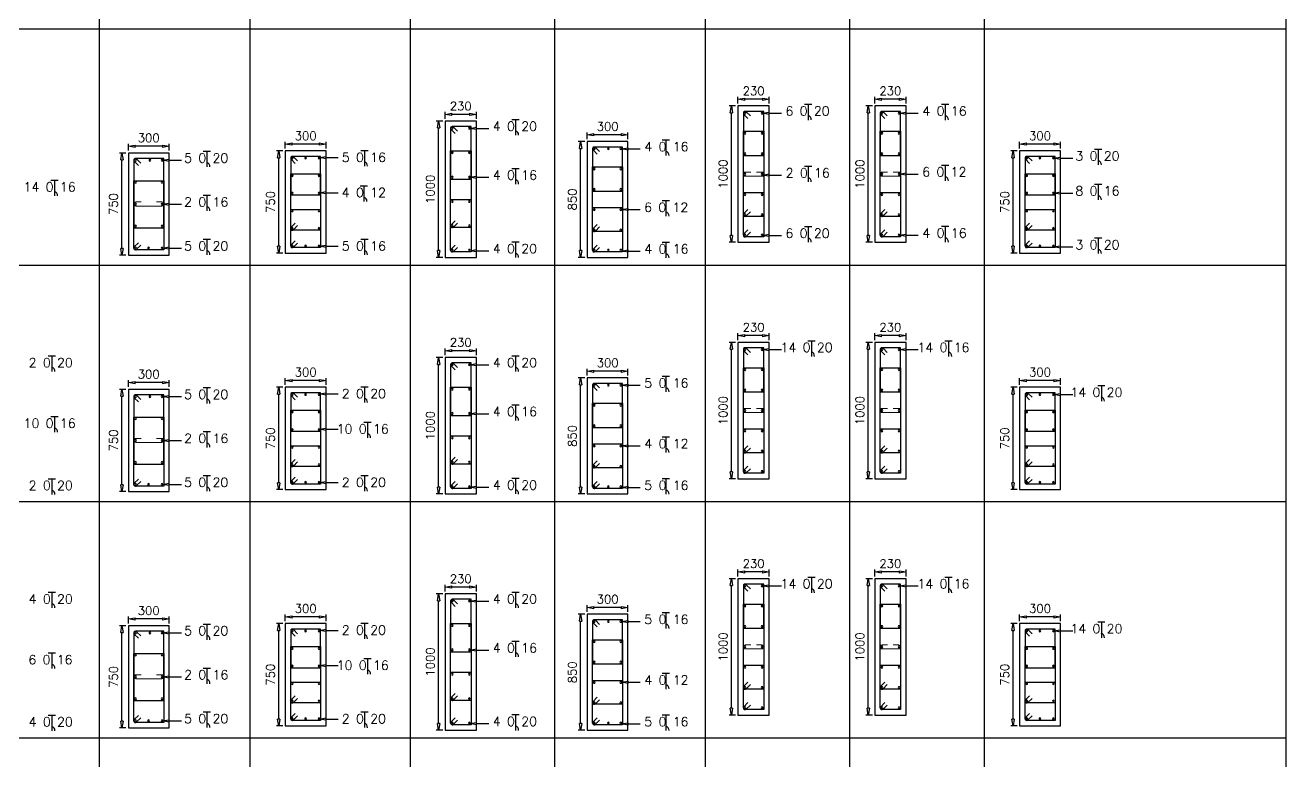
# Model space of a CAD drawing. Header units: millimetres. Extents: x 331487 to 517269, y 198509 to 399936.
# Drawn here: x 350367 to 368870, y 244630 to 255423 of the extents above; entities that cross this region are included whole.
import ezdxf

# ---------------------------------------------------------------- set-up
doc = ezdxf.new("R2010")
doc.units = ezdxf.units.MM
doc.header["$MEASUREMENT"] = 0
doc.layers.add('BEAM', color=1, linetype='Continuous', lineweight=5)
for name, color, linetype in [('COLUMN', 6, 'Continuous'), ('FOOTING', 5, 'Continuous'), ('FOOTING-SCH', 3, 'Continuous')]:
    doc.layers.add(name, color=color, linetype=linetype)
doc.styles.add('RO', font='romans.shx', dxfattribs={"height": 125})
doc.styles.add('ROMANS', font='romans.shx')

# ---------------------------------------------------------------- blocks, each defined once
blk = doc.blocks.new('_ClosedBlank')
at = {"color": 0, "linetype": 'ByBlock', "lineweight": -2}
for p, q in [((-1, 0.17), (0, 0)), ((-1, 0.17), (-1, -0.17)), ((0, 0), (-1, -0.17))]:
    blk.add_line(p, q, dxfattribs=at)

msp = doc.modelspace()

# ---------------------------------------------------------------- linework, layer by layer
at = {"color": 8, "linetype": 'Continuous'}
for p, q in [((336718, 255371), (368870, 255371)), ((336718, 251902), (368870, 251902)), ((336718, 248434), (368870, 248434)), ((336718, 244965), (368870, 244965))]:
    msp.add_line(p, q, dxfattribs=at)
at = {"color": 1, "linetype": 'Continuous'}
for p, q in [((361804, 254263), (361911, 254263)), ((361858, 254263), (361858, 254032)), ((363817, 254263), (363924, 254263)), ((363871, 254263), (363871, 254032)), ((357508, 254041), (357616, 254041)), ((357562, 254041), (357562, 253810)), ((359718, 253741), (359825, 253741)), ((359772, 253741), (359772, 253510)), ((352978, 253573), (353086, 253573)), ((353032, 253573), (353032, 253343)), ((355292, 253584), (355399, 253584)), ((355345, 253584), (355345, 253354)), ((366064, 253604), (366171, 253604)), ((366117, 253604), (366117, 253373)), ((357508, 253323), (357616, 253323)), ((357562, 253323), (357562, 253092)), ((361804, 253356), (361911, 253356)), ((361858, 253356), (361858, 253125)), ((363817, 253370), (363924, 253370)), ((363871, 253370), (363871, 253140)), ((350742, 253150), (350850, 253150)), ((350796, 253150), (350796, 252919)), ((355283, 253068), (355390, 253068)), ((355336, 253068), (355336, 252837)), ((366064, 253091), (366171, 253091)), ((366117, 253091), (366117, 252860)), ((352978, 252928), (353086, 252928)), ((353032, 252928), (353032, 252698)), ((359718, 252851), (359825, 252851)), ((359772, 252851), (359772, 252620)), ((361804, 252470), (361911, 252470)), ((361858, 252470), (361858, 252239)), ((363817, 252472), (363924, 252472)), ((363871, 252472), (363871, 252241)), ((352978, 252283), (353086, 252283)), ((353032, 252283), (353032, 252053)), ((355292, 252283), (355399, 252283)), ((355345, 252283), (355345, 252053)), ((357508, 252244), (357616, 252244)), ((357562, 252244), (357562, 252013)), ((359718, 252239), (359825, 252239)), ((359772, 252239), (359772, 252009)), ((366064, 252301), (366171, 252301)), ((366117, 252301), (366117, 252071)), ((361853, 250794), (361960, 250794)), ((361906, 250794), (361906, 250564)), ((363867, 250794), (363974, 250794)), ((363920, 250794), (363920, 250564)), ((350704, 250572), (350811, 250572)), ((350758, 250572), (350758, 250342)), ((357508, 250572), (357616, 250572)), ((357562, 250572), (357562, 250342)), ((359718, 250272), (359825, 250272)), ((359772, 250272), (359772, 250042)), ((352978, 250105), (353086, 250105)), ((353032, 250105), (353032, 249874)), ((355292, 250116), (355399, 250116)), ((355345, 250116), (355345, 249885)), ((366109, 250135), (366216, 250135)), ((366163, 250135), (366163, 249905)), ((357508, 249854), (357616, 249854)), ((357562, 249854), (357562, 249624)), ((350742, 249682), (350850, 249682)), ((350796, 249682), (350796, 249451)), ((352978, 249460), (353086, 249460)), ((353032, 249460), (353032, 249229)), ((355338, 249599), (355445, 249599)), ((355391, 249599), (355391, 249369)), ((359718, 249382), (359825, 249382)), ((359772, 249382), (359772, 249152)), ((350704, 248769), (350811, 248769)), ((350758, 248769), (350758, 248538)), ((352978, 248815), (353086, 248815)), ((353032, 248815), (353032, 248584)), ((355292, 248815), (355399, 248815)), ((355345, 248815), (355345, 248584)), ((357508, 248775), (357616, 248775)), ((357562, 248775), (357562, 248545)), ((359718, 248771), (359825, 248771)), ((359772, 248771), (359772, 248540)), ((361853, 247326), (361960, 247326)), ((361906, 247326), (361906, 247095)), ((363867, 247326), (363974, 247326)), ((363920, 247326), (363920, 247095)), ((350704, 247104), (350811, 247104)), ((350758, 247104), (350758, 246873)), ((357508, 247104), (357616, 247104)), ((357562, 247104), (357562, 246873)), ((355292, 246647), (355399, 246647)), ((355345, 246647), (355345, 246417)), ((359718, 246804), (359825, 246804)), ((359772, 246804), (359772, 246573)), ((366109, 246667), (366216, 246667)), ((366163, 246667), (366163, 246436)), ((352978, 246636), (353086, 246636)), ((353032, 246636), (353032, 246406)), ((357508, 246386), (357616, 246386)), ((357562, 246386), (357562, 246155)), ((350704, 246213), (350811, 246213)), ((350758, 246213), (350758, 245983)), ((355338, 246131), (355445, 246131)), ((355391, 246131), (355391, 245900)), ((352978, 245991), (353086, 245991)), ((353032, 245991), (353032, 245761)), ((359718, 245914), (359825, 245914)), ((359772, 245914), (359772, 245683)), ((352978, 245346), (353086, 245346)), ((353032, 245346), (353032, 245116)), ((355292, 245346), (355399, 245346)), ((355345, 245346), (355345, 245116)), ((350704, 245301), (350811, 245301)), ((350758, 245301), (350758, 245070)), ((357508, 245307), (357616, 245307)), ((357562, 245307), (357562, 245076)), ((359718, 245303), (359825, 245303)), ((359772, 245303), (359772, 245072))]:
    msp.add_line(p, q, dxfattribs=at)
for centre in [(361843, 254037), (363856, 254037), (357547, 253815), (359756, 253515), (353017, 253348), (355330, 253358), (366102, 253378), (357547, 253097), (361843, 253130), (363856, 253144), (350781, 252924), (353017, 252703), (355321, 252842), (366102, 252865), (359756, 252625), (361843, 252244), (363856, 252246), (353017, 252058), (355330, 252057), (357547, 252018), (359756, 252014), (366102, 252076), (361891, 250568), (363905, 250568), (350743, 250346), (357547, 250346), (359756, 250046), (353017, 249879), (355330, 249890), (366147, 249909), (357547, 249628), (350781, 249456), (355376, 249373), (353017, 249234), (359756, 249156), (350743, 248543), (353017, 248589), (355330, 248589), (357547, 248549), (359756, 248545), (361891, 247100), (363905, 247100), (350743, 246878), (357547, 246878), (353017, 246411), (355330, 246422), (359756, 246578), (366147, 246441), (357547, 246160), (350743, 245987), (355376, 245905), (353017, 245766), (359756, 245688), (353017, 245121), (355330, 245120), (350743, 245075), (357547, 245081), (359756, 245077)]:
    msp.add_arc(centre, 61.2, 355.5803, 75.6804, dxfattribs=at)
at = {"layer": 'BEAM', "ltscale": 0.05}
for p, q in [((360936, 253268), (361016, 253268)), ((360936, 253208), (361181, 253208)), ((361181, 253268), (361101, 253268)), ((362945, 253268), (363025, 253268)), ((362945, 253208), (363189, 253208)), ((363189, 253268), (363109, 253268)), ((351991, 252830), (352071, 252830)), ((351991, 252770), (352374, 252770)), ((352374, 252830), (352294, 252830)), ((360936, 249800), (361016, 249800)), ((361181, 249800), (361101, 249800)), ((362945, 249800), (363025, 249800)), ((363189, 249800), (363109, 249800)), ((360936, 249740), (361181, 249740)), ((362945, 249740), (363189, 249740)), ((351991, 249361), (352071, 249361)), ((351991, 249301), (352374, 249301)), ((352374, 249361), (352294, 249361)), ((360936, 246331), (361016, 246331)), ((360936, 246271), (361181, 246271)), ((361181, 246331), (361101, 246331)), ((362945, 246331), (363025, 246331)), ((362945, 246271), (363189, 246271)), ((363189, 246331), (363109, 246331)), ((351991, 245893), (352071, 245893)), ((351991, 245833), (352374, 245833)), ((352374, 245893), (352294, 245893))]:
    msp.add_line(p, q, dxfattribs=at)
for centre, start, end in [((360936, 253238), 90, 270), ((361181, 253238), 270, 90), ((362945, 253238), 90, 270), ((363189, 253238), 270, 90), ((351991, 252800), 90, 270), ((352374, 252800), 270, 90), ((360936, 249770), 90, 270), ((361181, 249770), 270, 90), ((362945, 249770), 90, 270), ((363189, 249770), 270, 90), ((351991, 249331), 90, 270), ((352374, 249331), 270, 90), ((360936, 246301), 90, 270), ((361181, 246301), 270, 90), ((362945, 246301), 90, 270), ((363189, 246301), 270, 90), ((351991, 245863), 90, 270), ((352374, 245863), 270, 90)]:
    msp.add_arc(centre, 30, start, end, dxfattribs=at)
at = {"layer": 'COLUMN'}
for p, q in [((361288, 254238), (360828, 254238)), ((360828, 254238), (360828, 252238)), ((361288, 252238), (361288, 254238)), ((363297, 254238), (362837, 254238)), ((362837, 254238), (362837, 252238)), ((363297, 252238), (363297, 254238)), ((356991, 254016), (356531, 254016)), ((356531, 254016), (356531, 252016)), ((356991, 252016), (356991, 254016)), ((359215, 253716), (358615, 253716)), ((358615, 253716), (358615, 252016)), ((359215, 252016), (359215, 253716)), ((352481, 253548), (351881, 253548)), ((351881, 253548), (351881, 252048)), ((352481, 252048), (352481, 253548)), ((354784, 253579), (354184, 253579)), ((354184, 253579), (354184, 252079)), ((354784, 252079), (354784, 253579)), ((365563, 253579), (364963, 253579)), ((364963, 253579), (364963, 252079)), ((365563, 252079), (365563, 253579)), ((360828, 252238), (361288, 252238)), ((362837, 252238), (363297, 252238)), ((351881, 252048), (352481, 252048)), ((354184, 252079), (354784, 252079)), ((356531, 252016), (356991, 252016)), ((358615, 252016), (359215, 252016)), ((364963, 252079), (365563, 252079)), ((361288, 250769), (360828, 250769)), ((360828, 250769), (360828, 248769)), ((361288, 248769), (361288, 250769)), ((363297, 250769), (362837, 250769)), ((362837, 250769), (362837, 248769)), ((363297, 248769), (363297, 250769)), ((356991, 250547), (356531, 250547)), ((356531, 250547), (356531, 248547)), ((356991, 248547), (356991, 250547)), ((359215, 250247), (358615, 250247)), ((358615, 250247), (358615, 248547)), ((359215, 248547), (359215, 250247)), ((352481, 250080), (351881, 250080)), ((351881, 250080), (351881, 248580)), ((352481, 248580), (352481, 250080)), ((354784, 250110), (354184, 250110)), ((354184, 250110), (354184, 248610)), ((354784, 248610), (354784, 250110)), ((365563, 250110), (364963, 250110)), ((364963, 250110), (364963, 248610)), ((365563, 248610), (365563, 250110)), ((360828, 248769), (361288, 248769)), ((362837, 248769), (363297, 248769)), ((351881, 248580), (352481, 248580)), ((354184, 248610), (354784, 248610)), ((356531, 248547), (356991, 248547)), ((358615, 248547), (359215, 248547)), ((364963, 248610), (365563, 248610)), ((361288, 247301), (360828, 247301)), ((360828, 247301), (360828, 245301)), ((361288, 245301), (361288, 247301)), ((363297, 247301), (362837, 247301)), ((362837, 247301), (362837, 245301)), ((363297, 245301), (363297, 247301)), ((356991, 247079), (356531, 247079)), ((356531, 247079), (356531, 245079)), ((356991, 245079), (356991, 247079)), ((354784, 246642), (354184, 246642)), ((354184, 246642), (354184, 245142)), ((354784, 245142), (354784, 246642)), ((359215, 246779), (358615, 246779)), ((358615, 246779), (358615, 245079)), ((359215, 245079), (359215, 246779)), ((365563, 246642), (364963, 246642)), ((364963, 246642), (364963, 245142)), ((365563, 245142), (365563, 246642)), ((352481, 246611), (351881, 246611)), ((351881, 246611), (351881, 245111)), ((352481, 245111), (352481, 246611)), ((360828, 245301), (361288, 245301)), ((362837, 245301), (363297, 245301)), ((351881, 245111), (352481, 245111)), ((354184, 245142), (354784, 245142)), ((356531, 245079), (356991, 245079)), ((358615, 245079), (359215, 245079)), ((364963, 245142), (365563, 245142))]:
    msp.add_line(p, q, dxfattribs=at)
at = {"layer": 'COLUMN', "color": 3}
for p, q in [((360908, 254133), (360908, 253511)), ((360916, 254115), (360976, 254055)), ((361208, 254158), (360933, 254158)), ((361011, 254091), (360951, 254150)), ((361208, 253511), (361208, 254158)), ((362917, 254133), (362917, 253511)), ((362924, 254115), (362984, 254055)), ((363217, 254158), (362942, 254158)), ((363019, 254091), (362959, 254150)), ((363217, 253511), (363217, 254158)), ((356611, 253911), (356611, 253165)), ((356618, 253893), (356678, 253833)), ((356911, 253936), (356636, 253936)), ((356713, 253869), (356653, 253928)), ((356911, 253165), (356911, 253936)), ((360908, 252643), (360908, 253866)), ((360908, 253866), (361208, 253866)), ((361208, 253866), (361208, 252618)), ((362917, 252643), (362917, 253866)), ((362917, 253866), (363217, 253866)), ((363217, 253866), (363217, 252618)), ((354704, 253499), (354289, 253499)), ((354366, 253432), (354307, 253491)), ((354704, 252932), (354704, 253499)), ((356611, 252478), (356611, 253579)), ((356611, 253579), (356911, 253579)), ((356911, 253579), (356911, 252453)), ((358695, 253611), (358695, 252989)), ((358702, 253593), (358762, 253533)), ((359135, 253636), (358720, 253636)), ((358797, 253569), (358738, 253628)), ((359135, 252989), (359135, 253636)), ((360908, 253511), (361208, 253511)), ((362917, 253511), (363217, 253511)), ((365483, 253499), (365068, 253499)), ((365145, 253432), (365085, 253491)), ((365483, 252932), (365483, 253499)), ((351961, 253443), (351961, 252450)), ((351968, 253426), (352028, 253366)), ((352401, 253468), (351986, 253468)), ((352063, 253401), (352003, 253461)), ((352401, 252450), (352401, 253468)), ((354264, 253474), (354264, 252932)), ((354271, 253456), (354331, 253396)), ((358695, 252421), (358695, 253343)), ((358695, 253343), (359135, 253343)), ((359135, 253343), (359135, 252396)), ((365043, 253474), (365043, 252932)), ((365050, 253456), (365110, 253396)), ((351961, 252153), (351961, 253142)), ((351961, 253142), (352401, 253142)), ((352401, 253142), (352401, 252128)), ((354264, 252441), (354264, 253242)), ((354264, 253242), (354704, 253242)), ((354704, 253242), (354704, 252416)), ((356611, 253165), (356911, 253165)), ((365043, 252441), (365043, 253242)), ((365043, 253242), (365483, 253242)), ((365483, 253242), (365483, 252416)), ((354264, 252932), (354704, 252932)), ((358695, 252989), (359135, 252989)), ((360908, 252343), (360908, 252969)), ((360908, 252969), (361208, 252969)), ((361208, 252969), (361208, 252318)), ((362917, 252343), (362917, 252969)), ((362917, 252969), (363217, 252969)), ((363217, 252969), (363217, 252318)), ((365043, 252932), (365483, 252932)), ((356611, 252121), (356611, 252866)), ((356611, 252866), (356911, 252866)), ((356911, 252866), (356911, 252096)), ((358695, 252121), (358695, 252747)), ((358695, 252747), (359135, 252747)), ((359135, 252747), (359135, 252096)), ((354264, 252184), (354264, 252721)), ((354264, 252721), (354704, 252721)), ((354704, 252721), (354704, 252159)), ((360916, 252660), (360976, 252720)), ((361208, 252618), (360933, 252618)), ((361011, 252685), (360951, 252625)), ((362924, 252660), (362984, 252720)), ((363217, 252618), (362942, 252618)), ((363019, 252685), (362959, 252625)), ((365043, 252184), (365043, 252721)), ((365043, 252721), (365483, 252721)), ((365483, 252721), (365483, 252159)), ((351961, 252450), (352401, 252450)), ((354271, 252459), (354331, 252519)), ((354704, 252416), (354289, 252416)), ((354366, 252483), (354307, 252423)), ((356618, 252495), (356678, 252555)), ((356911, 252453), (356636, 252453)), ((356713, 252520), (356653, 252460)), ((358702, 252438), (358762, 252498)), ((359135, 252396), (358720, 252396)), ((358797, 252463), (358738, 252403)), ((360916, 252360), (360976, 252420)), ((361011, 252385), (360951, 252325)), ((362924, 252360), (362984, 252420)), ((363019, 252385), (362959, 252325)), ((365050, 252459), (365110, 252519)), ((365483, 252416), (365068, 252416)), ((365145, 252483), (365085, 252423)), ((351968, 252171), (352028, 252231)), ((352063, 252195), (352003, 252136)), ((354271, 252201), (354331, 252261)), ((354366, 252226), (354307, 252166)), ((356618, 252138), (356678, 252198)), ((358702, 252138), (358762, 252198)), ((361208, 252318), (360933, 252318)), ((363217, 252318), (362942, 252318)), ((365050, 252201), (365110, 252261)), ((365145, 252226), (365085, 252166)), ((352401, 252128), (351986, 252128)), ((354704, 252159), (354289, 252159)), ((356911, 252096), (356636, 252096)), ((356713, 252163), (356653, 252103)), ((359135, 252096), (358720, 252096)), ((358797, 252163), (358738, 252103)), ((365483, 252159), (365068, 252159)), ((360908, 250664), (360908, 250042)), ((360916, 250647), (360976, 250587)), ((361208, 250689), (360933, 250689)), ((361011, 250622), (360951, 250682)), ((361208, 250042), (361208, 250689)), ((362917, 250664), (362917, 250042)), ((362924, 250647), (362984, 250587)), ((363217, 250689), (362942, 250689)), ((363019, 250622), (362959, 250682)), ((363217, 250042), (363217, 250689)), ((356611, 250442), (356611, 249697)), ((356618, 250424), (356678, 250364)), ((356911, 250467), (356636, 250467)), ((356713, 250400), (356653, 250460)), ((356911, 249697), (356911, 250467)), ((360908, 249174), (360908, 250397)), ((360908, 250397), (361208, 250397)), ((361208, 250397), (361208, 249149)), ((362917, 249174), (362917, 250397)), ((362917, 250397), (363217, 250397)), ((363217, 250397), (363217, 249149)), ((359135, 250167), (358720, 250167)), ((358797, 250100), (358738, 250160)), ((359135, 249520), (359135, 250167)), ((351961, 249975), (351961, 248982)), ((352401, 250000), (351986, 250000)), ((352063, 249933), (352003, 249993)), ((352401, 248982), (352401, 250000)), ((354264, 250005), (354264, 249464)), ((354271, 249988), (354331, 249928)), ((354704, 250030), (354289, 250030)), ((354366, 249963), (354307, 250023)), ((354704, 249464), (354704, 250030)), ((356611, 249009), (356611, 250111)), ((356611, 250111), (356911, 250111)), ((356911, 250111), (356911, 248984)), ((358695, 250142), (358695, 249520)), ((358702, 250124), (358762, 250064)), ((360908, 250042), (361208, 250042)), ((362917, 250042), (363217, 250042)), ((365043, 250005), (365043, 249464)), ((365050, 249988), (365110, 249928)), ((365483, 250030), (365068, 250030)), ((365145, 249963), (365085, 250023)), ((365483, 249464), (365483, 250030)), ((351968, 249957), (352028, 249897)), ((358695, 248952), (358695, 249875)), ((358695, 249875), (359135, 249875)), ((359135, 249875), (359135, 248927)), ((351961, 248685), (351961, 249674)), ((351961, 249674), (352401, 249674)), ((352401, 249674), (352401, 248660)), ((354264, 248973), (354264, 249773)), ((354264, 249773), (354704, 249773)), ((354704, 249773), (354704, 248948)), ((356611, 249697), (356911, 249697)), ((365043, 248973), (365043, 249773)), ((365043, 249773), (365483, 249773)), ((365483, 249773), (365483, 248948)), ((354264, 249464), (354704, 249464)), ((358695, 249520), (359135, 249520)), ((360908, 248874), (360908, 249501)), ((360908, 249501), (361208, 249501)), ((361208, 249501), (361208, 248849)), ((362917, 248874), (362917, 249501)), ((362917, 249501), (363217, 249501)), ((363217, 249501), (363217, 248849)), ((365043, 249464), (365483, 249464)), ((354264, 248715), (354264, 249253)), ((354264, 249253), (354704, 249253)), ((354704, 249253), (354704, 248690)), ((356611, 248652), (356611, 249398)), ((356611, 249398), (356911, 249398)), ((356911, 249398), (356911, 248627)), ((358695, 248652), (358695, 249279)), ((358695, 249279), (359135, 249279)), ((359135, 249279), (359135, 248627)), ((360916, 249192), (360976, 249252)), ((362924, 249192), (362984, 249252)), ((365043, 248715), (365043, 249253)), ((365043, 249253), (365483, 249253)), ((365483, 249253), (365483, 248690)), ((354271, 248990), (354331, 249050)), ((356618, 249027), (356678, 249087)), ((356713, 249051), (356653, 248992)), ((361208, 249149), (360933, 249149)), ((361011, 249216), (360951, 249157)), ((363217, 249149), (362942, 249149)), ((363019, 249216), (362959, 249157)), ((365050, 248990), (365110, 249050)), ((351961, 248982), (352401, 248982)), ((354704, 248948), (354289, 248948)), ((354366, 249015), (354307, 248955)), ((356911, 248984), (356636, 248984)), ((358702, 248970), (358762, 249030)), ((359135, 248927), (358720, 248927)), ((358797, 248994), (358738, 248934)), ((360916, 248892), (360976, 248952)), ((361011, 248916), (360951, 248857)), ((362924, 248892), (362984, 248952)), ((363019, 248916), (362959, 248857)), ((365483, 248948), (365068, 248948)), ((365145, 249015), (365085, 248955)), ((351968, 248703), (352028, 248763)), ((352063, 248727), (352003, 248667)), ((354271, 248733), (354331, 248793)), ((354704, 248690), (354289, 248690)), ((354366, 248757), (354307, 248698)), ((356618, 248670), (356678, 248730)), ((356713, 248694), (356653, 248634)), ((358702, 248670), (358762, 248730)), ((358797, 248694), (358738, 248634)), ((361208, 248849), (360933, 248849)), ((363217, 248849), (362942, 248849)), ((365050, 248733), (365110, 248793)), ((365483, 248690), (365068, 248690)), ((365145, 248757), (365085, 248698)), ((352401, 248660), (351986, 248660)), ((356911, 248627), (356636, 248627)), ((359135, 248627), (358720, 248627)), ((360908, 247196), (360908, 246574)), ((361208, 247221), (360933, 247221)), ((361011, 247154), (360951, 247213)), ((361208, 246574), (361208, 247221)), ((362917, 247196), (362917, 246574)), ((363217, 247221), (362942, 247221)), ((363019, 247154), (362959, 247213)), ((363217, 246574), (363217, 247221)), ((360916, 247178), (360976, 247118)), ((362924, 247178), (362984, 247118)), ((356611, 246974), (356611, 246228)), ((356618, 246956), (356678, 246896)), ((356911, 246999), (356636, 246999)), ((356713, 246932), (356653, 246991)), ((356911, 246228), (356911, 246999)), ((360908, 245706), (360908, 246929)), ((360908, 246929), (361208, 246929)), ((361208, 246929), (361208, 245681)), ((362917, 245706), (362917, 246929)), ((362917, 246929), (363217, 246929)), ((363217, 246929), (363217, 245681)), ((356611, 245541), (356611, 246643)), ((356611, 246643), (356911, 246643)), ((356911, 246643), (356911, 245516)), ((358695, 246674), (358695, 246052)), ((358702, 246656), (358762, 246596)), ((359135, 246699), (358720, 246699)), ((358797, 246632), (358738, 246691)), ((359135, 246052), (359135, 246699)), ((351961, 246506), (351961, 245513)), ((351968, 246489), (352028, 246429)), ((352401, 246531), (351986, 246531)), ((352063, 246465), (352003, 246524)), ((352401, 245513), (352401, 246531)), ((354264, 246537), (354264, 245995)), ((354271, 246519), (354331, 246459)), ((354704, 246562), (354289, 246562)), ((354366, 246495), (354307, 246554)), ((354704, 245995), (354704, 246562)), ((360908, 246574), (361208, 246574)), ((362917, 246574), (363217, 246574)), ((365043, 246537), (365043, 245995)), ((365050, 246519), (365110, 246459)), ((365483, 246562), (365068, 246562)), ((365145, 246495), (365085, 246554)), ((365483, 245995), (365483, 246562)), ((354264, 245504), (354264, 246305)), ((354264, 246305), (354704, 246305)), ((354704, 246305), (354704, 245479)), ((358695, 245484), (358695, 246407)), ((358695, 246407), (359135, 246407)), ((359135, 246407), (359135, 245459)), ((365043, 245504), (365043, 246305)), ((365043, 246305), (365483, 246305)), ((365483, 246305), (365483, 245479)), ((351961, 245216), (351961, 246206)), ((351961, 246206), (352401, 246206)), ((352401, 246206), (352401, 245191)), ((356611, 246228), (356911, 246228)), ((354264, 245995), (354704, 245995)), ((356611, 245184), (356611, 245929)), ((356611, 245929), (356911, 245929)), ((356911, 245929), (356911, 245159)), ((358695, 246052), (359135, 246052)), ((360908, 245406), (360908, 246032)), ((360908, 246032), (361208, 246032)), ((361208, 246032), (361208, 245381)), ((362917, 245406), (362917, 246032)), ((362917, 246032), (363217, 246032)), ((363217, 246032), (363217, 245381)), ((365043, 245995), (365483, 245995)), ((354264, 245247), (354264, 245784)), ((354264, 245784), (354704, 245784)), ((354704, 245784), (354704, 245222)), ((358695, 245184), (358695, 245810)), ((358695, 245810), (359135, 245810)), ((359135, 245810), (359135, 245159)), ((360916, 245723), (360976, 245783)), ((361011, 245748), (360951, 245688)), ((362924, 245723), (362984, 245783)), ((363019, 245748), (362959, 245688)), ((365043, 245247), (365043, 245784)), ((365043, 245784), (365483, 245784)), ((365483, 245784), (365483, 245222)), ((354271, 245522), (354331, 245582)), ((354366, 245546), (354307, 245486)), ((356618, 245558), (356678, 245618)), ((356713, 245583), (356653, 245523)), ((358702, 245501), (358762, 245561)), ((361208, 245681), (360933, 245681)), ((363217, 245681), (362942, 245681)), ((365050, 245522), (365110, 245582)), ((365145, 245546), (365085, 245486)), ((351961, 245513), (352401, 245513)), ((354704, 245479), (354289, 245479)), ((356911, 245516), (356636, 245516)), ((359135, 245459), (358720, 245459)), ((358797, 245526), (358738, 245466)), ((360916, 245423), (360976, 245483)), ((361208, 245381), (360933, 245381)), ((361011, 245448), (360951, 245388)), ((362924, 245423), (362984, 245483)), ((363217, 245381), (362942, 245381)), ((363019, 245448), (362959, 245388)), ((365483, 245479), (365068, 245479)), ((351968, 245234), (352028, 245294)), ((352401, 245191), (351986, 245191)), ((352063, 245258), (352003, 245199)), ((354271, 245264), (354331, 245324)), ((354704, 245222), (354289, 245222)), ((354366, 245289), (354307, 245229)), ((356618, 245201), (356678, 245261)), ((356713, 245226), (356653, 245166)), ((358702, 245201), (358762, 245261)), ((358797, 245226), (358738, 245166)), ((365050, 245264), (365110, 245324)), ((365483, 245222), (365068, 245222)), ((365145, 245289), (365085, 245229)), ((356911, 245159), (356636, 245159)), ((359135, 245159), (358720, 245159))]:
    msp.add_line(p, q, dxfattribs=at)
at = {"layer": 'COLUMN', "color": 4}
for points in [[(361289, 254131), (361468, 254131)], [(363298, 254131), (363476, 254131)], [(356991, 253909), (357170, 253909)], [(359216, 253609), (359394, 253609)], [(352481, 253442), (352660, 253442)], [(354785, 253480), (354963, 253480)], [(365564, 253472), (365742, 253472)], [(356991, 253191), (357170, 253191)], [(361289, 253225), (361468, 253225)], [(363298, 253239), (363476, 253239)], [(354785, 252964), (354963, 252964)], [(365564, 252960), (365742, 252960)], [(352481, 252797), (352660, 252797)], [(359216, 252719), (359394, 252719)], [(361289, 252339), (361468, 252339)], [(363298, 252341), (363476, 252341)], [(352481, 252152), (352660, 252152)], [(354785, 252179), (354963, 252179)], [(356991, 252113), (357170, 252113)], [(359216, 252108), (359394, 252108)], [(365564, 252170), (365742, 252170)], [(361289, 250663), (361468, 250663)], [(363298, 250663), (363476, 250663)], [(356991, 250441), (357170, 250441)], [(352481, 249974), (352660, 249974)], [(354785, 250012), (354963, 250012)], [(359216, 250141), (359394, 250141)], [(365564, 250004), (365742, 250004)], [(356991, 249723), (357170, 249723)], [(354785, 249495), (354963, 249495)], [(352481, 249329), (352660, 249329)], [(359216, 249251), (359394, 249251)], [(352481, 248684), (352660, 248684)], [(354785, 248711), (354963, 248711)], [(356991, 248644), (357170, 248644)], [(359216, 248640), (359394, 248640)], [(361289, 247195), (361468, 247195)], [(363298, 247195), (363476, 247195)], [(356991, 246972), (357170, 246972)], [(359216, 246672), (359394, 246672)], [(352481, 246505), (352660, 246505)], [(354785, 246543), (354963, 246543)], [(365564, 246535), (365742, 246535)], [(356991, 246255), (357170, 246255)], [(354785, 246027), (354963, 246027)], [(352481, 245860), (352660, 245860)], [(359216, 245782), (359394, 245782)], [(352481, 245215), (352660, 245215)], [(354785, 245242), (354963, 245242)], [(356991, 245176), (357170, 245176)], [(359216, 245171), (359394, 245171)]]:
    msp.add_lwpolyline(points, dxfattribs=at)
at = {"layer": 'COLUMN', "color": 3}
for centre, start, end in [((360933, 254133), 45, 180), ((360933, 254133), 90, 225), ((362942, 254133), 45, 180), ((362942, 254133), 90, 225), ((356636, 253911), 45, 180), ((356636, 253911), 90, 225), ((354289, 253474), 45, 180), ((354289, 253474), 90, 225), ((358720, 253611), 45, 180), ((358720, 253611), 90, 225), ((365068, 253474), 45, 180), ((365068, 253474), 90, 225), ((351986, 253443), 45, 180), ((351986, 253443), 90, 225), ((360933, 252643), 135, 270), ((360933, 252643), 180, 315), ((362942, 252643), 135, 270), ((362942, 252643), 180, 315), ((354289, 252441), 135, 270), ((354289, 252441), 180, 315), ((356636, 252478), 135, 270), ((356636, 252478), 180, 315), ((358720, 252421), 135, 270), ((358720, 252421), 180, 315), ((365068, 252441), 135, 270), ((365068, 252441), 180, 315), ((354289, 252184), 135, 270), ((360933, 252343), 135, 270), ((360933, 252343), 180, 315), ((362942, 252343), 135, 270), ((362942, 252343), 180, 315), ((365068, 252184), 135, 270), ((351986, 252153), 135, 270), ((351986, 252153), 180, 315), ((354289, 252184), 180, 315), ((356636, 252121), 135, 270), ((356636, 252121), 180, 315), ((358720, 252121), 135, 270), ((358720, 252121), 180, 315), ((365068, 252184), 180, 315), ((360933, 250664), 45, 180), ((360933, 250664), 90, 225), ((362942, 250664), 45, 180), ((362942, 250664), 90, 225), ((356636, 250442), 45, 180), ((356636, 250442), 90, 225), ((358720, 250142), 45, 180), ((358720, 250142), 90, 225), ((351986, 249975), 45, 180), ((351986, 249975), 90, 225), ((354289, 250005), 45, 180), ((354289, 250005), 90, 225), ((365068, 250005), 45, 180), ((365068, 250005), 90, 225), ((360933, 249174), 135, 270), ((360933, 249174), 180, 315), ((362942, 249174), 135, 270), ((362942, 249174), 180, 315), ((354289, 248973), 135, 270), ((354289, 248973), 180, 315), ((356636, 249009), 135, 270), ((356636, 249009), 180, 315), ((358720, 248952), 135, 270), ((358720, 248952), 180, 315), ((360933, 248874), 135, 270), ((360933, 248874), 180, 315), ((362942, 248874), 135, 270), ((362942, 248874), 180, 315), ((365068, 248973), 135, 270), ((365068, 248973), 180, 315), ((351986, 248685), 135, 270), ((351986, 248685), 180, 315), ((354289, 248715), 135, 270), ((354289, 248715), 180, 315), ((365068, 248715), 135, 270), ((365068, 248715), 180, 315), ((356636, 248652), 135, 270), ((356636, 248652), 180, 315), ((358720, 248652), 135, 270), ((358720, 248652), 180, 315), ((360933, 247196), 45, 180), ((360933, 247196), 90, 225), ((362942, 247196), 45, 180), ((362942, 247196), 90, 225), ((356636, 246974), 45, 180), ((356636, 246974), 90, 225), ((358720, 246674), 45, 180), ((358720, 246674), 90, 225), ((351986, 246506), 45, 180), ((351986, 246506), 90, 225), ((354289, 246537), 45, 180), ((354289, 246537), 90, 225), ((365068, 246537), 45, 180), ((365068, 246537), 90, 225), ((360933, 245706), 135, 270), ((362942, 245706), 135, 270), ((356636, 245541), 135, 270), ((356636, 245541), 180, 315), ((360933, 245706), 180, 315), ((362942, 245706), 180, 315), ((354289, 245504), 135, 270), ((354289, 245504), 180, 315), ((358720, 245484), 135, 270), ((358720, 245484), 180, 315), ((360933, 245406), 135, 270), ((360933, 245406), 180, 315), ((362942, 245406), 135, 270), ((362942, 245406), 180, 315), ((365068, 245504), 135, 270), ((365068, 245504), 180, 315), ((351986, 245216), 135, 270), ((351986, 245216), 180, 315), ((354289, 245247), 135, 270), ((354289, 245247), 180, 315), ((356636, 245184), 135, 270), ((356636, 245184), 180, 315), ((358720, 245184), 135, 270), ((358720, 245184), 180, 315), ((365068, 245247), 135, 270), ((365068, 245247), 180, 315)]:
    msp.add_arc(centre, 25, start, end, dxfattribs=at)
at = {"layer": 'COLUMN', "color": 7}
for centre, start, end in [((360933, 254133), 0, 180), ((360933, 254133), 180, 0), ((361183, 254133), 0, 180), ((361183, 254133), 180, 0), ((362942, 254133), 0, 180), ((362942, 254133), 180, 0), ((363192, 254133), 0, 180), ((363192, 254133), 180, 0), ((356636, 253911), 0, 180), ((356636, 253911), 180, 0), ((356886, 253911), 0, 180), ((356886, 253911), 180, 0), ((360933, 253838), 0, 180), ((360933, 253838), 180, 0), ((361183, 253838), 0, 180), ((361183, 253838), 180, 0), ((362942, 253838), 0, 180), ((362942, 253838), 180, 0), ((363192, 253838), 0, 180), ((363192, 253838), 180, 0), ((354289, 253474), 0, 180), ((354482, 253474), 0, 180), ((354679, 253474), 0, 180), ((356636, 253553), 0, 180), ((356636, 253553), 180, 0), ((356886, 253553), 0, 180), ((356886, 253553), 180, 0), ((358720, 253611), 0, 180), ((358720, 253611), 180, 0), ((358926, 253611), 0, 180), ((358926, 253611), 180, 0), ((359110, 253611), 0, 180), ((359110, 253611), 180, 0), ((360933, 253536), 0, 180), ((360933, 253536), 180, 0), ((361183, 253536), 0, 180), ((361183, 253536), 180, 0), ((362942, 253536), 0, 180), ((362942, 253536), 180, 0), ((363192, 253536), 0, 180), ((363192, 253536), 180, 0), ((365068, 253474), 0, 180), ((365261, 253474), 0, 180), ((365458, 253474), 0, 180), ((351986, 253443), 0, 180), ((351986, 253443), 180, 0), ((352198, 253443), 0, 180), ((352198, 253443), 180, 0), ((352376, 253443), 0, 180), ((352376, 253443), 180, 0), ((354289, 253474), 180, 0), ((354482, 253474), 180, 0), ((354679, 253474), 180, 0), ((358720, 253316), 0, 180), ((358720, 253316), 180, 0), ((359110, 253316), 0, 180), ((359110, 253316), 180, 0), ((365068, 253474), 180, 0), ((365261, 253474), 180, 0), ((365458, 253474), 180, 0), ((351986, 253121), 0, 180), ((351986, 253121), 180, 0), ((352376, 253121), 0, 180), ((352376, 253121), 180, 0), ((354289, 253216), 0, 180), ((354289, 253216), 180, 0), ((354679, 253216), 0, 180), ((354679, 253216), 180, 0), ((356636, 253195), 0, 180), ((356636, 253195), 180, 0), ((356886, 253195), 0, 180), ((356886, 253195), 180, 0), ((360933, 253238), 0, 180), ((360933, 253238), 180, 0), ((361183, 253238), 0, 180), ((361183, 253238), 180, 0), ((362942, 253238), 0, 180), ((362942, 253238), 180, 0), ((363192, 253238), 0, 180), ((363192, 253238), 180, 0), ((365068, 253216), 0, 180), ((365068, 253216), 180, 0), ((365458, 253216), 0, 180), ((365458, 253216), 180, 0), ((354289, 252958), 0, 180), ((354289, 252958), 180, 0), ((354679, 252958), 0, 180), ((354679, 252958), 180, 0), ((358720, 253014), 0, 180), ((358720, 253014), 180, 0), ((359110, 253014), 0, 180), ((359110, 253014), 180, 0), ((360933, 252939), 0, 180), ((360933, 252939), 180, 0), ((361183, 252939), 0, 180), ((361183, 252939), 180, 0), ((362942, 252939), 0, 180), ((362942, 252939), 180, 0), ((363192, 252939), 0, 180), ((363192, 252939), 180, 0), ((365068, 252958), 0, 180), ((365068, 252958), 180, 0), ((365458, 252958), 0, 180), ((365458, 252958), 180, 0), ((351986, 252798), 0, 180), ((351986, 252798), 180, 0), ((352376, 252798), 0, 180), ((352376, 252798), 180, 0), ((356636, 252837), 0, 180), ((356636, 252837), 180, 0), ((356886, 252837), 0, 180), ((356886, 252837), 180, 0), ((354289, 252700), 0, 180), ((354289, 252700), 180, 0), ((354679, 252700), 0, 180), ((354679, 252700), 180, 0), ((358720, 252717), 0, 180), ((358720, 252717), 180, 0), ((359110, 252717), 0, 180), ((359110, 252717), 180, 0), ((360933, 252641), 0, 180), ((360933, 252641), 180, 0), ((361183, 252641), 0, 180), ((361183, 252641), 180, 0), ((362942, 252641), 0, 180), ((362942, 252641), 180, 0), ((363192, 252641), 0, 180), ((363192, 252641), 180, 0), ((365068, 252700), 0, 180), ((365068, 252700), 180, 0), ((365458, 252700), 0, 180), ((365458, 252700), 180, 0), ((351986, 252476), 0, 180), ((351986, 252476), 180, 0), ((352376, 252476), 0, 180), ((352376, 252476), 180, 0), ((354289, 252442), 0, 180), ((354289, 252442), 180, 0), ((354679, 252442), 0, 180), ((354679, 252442), 180, 0), ((356636, 252479), 0, 180), ((356636, 252479), 180, 0), ((356886, 252479), 0, 180), ((356886, 252479), 180, 0), ((358720, 252419), 0, 180), ((358720, 252419), 180, 0), ((359110, 252419), 0, 180), ((359110, 252419), 180, 0), ((365068, 252442), 0, 180), ((365068, 252442), 180, 0), ((365458, 252442), 0, 180), ((365458, 252442), 180, 0), ((354289, 252184), 0, 180), ((354482, 252184), 0, 180), ((354679, 252184), 0, 180), ((360933, 252343), 0, 180), ((360933, 252343), 180, 0), ((361183, 252343), 0, 180), ((361183, 252343), 180, 0), ((362942, 252343), 0, 180), ((362942, 252343), 180, 0), ((363192, 252343), 0, 180), ((363192, 252343), 180, 0), ((365068, 252184), 0, 180), ((365261, 252184), 0, 180), ((365458, 252184), 0, 180), ((351986, 252153), 0, 180), ((351986, 252153), 180, 0), ((352178, 252153), 0, 180), ((352178, 252153), 180, 0), ((352376, 252153), 0, 180), ((352376, 252153), 180, 0), ((354289, 252184), 180, 0), ((354482, 252184), 180, 0), ((354679, 252184), 180, 0), ((356636, 252121), 0, 180), ((356636, 252121), 180, 0), ((356886, 252121), 0, 180), ((356886, 252121), 180, 0), ((358720, 252121), 0, 180), ((358720, 252121), 180, 0), ((358926, 252121), 0, 180), ((358926, 252121), 180, 0), ((359110, 252121), 0, 180), ((359110, 252121), 180, 0), ((365068, 252184), 180, 0), ((365261, 252184), 180, 0), ((365458, 252184), 180, 0), ((360933, 250664), 0, 180), ((360933, 250664), 180, 0), ((361183, 250664), 0, 180), ((361183, 250664), 180, 0), ((362942, 250664), 0, 180), ((362942, 250664), 180, 0), ((363192, 250664), 0, 180), ((363192, 250664), 180, 0), ((356636, 250442), 0, 180), ((356636, 250442), 180, 0), ((356886, 250442), 0, 180), ((356886, 250442), 180, 0), ((360933, 250370), 0, 180), ((360933, 250370), 180, 0), ((361183, 250370), 0, 180), ((361183, 250370), 180, 0), ((362942, 250370), 0, 180), ((362942, 250370), 180, 0), ((363192, 250370), 0, 180), ((363192, 250370), 180, 0), ((351986, 249975), 0, 180), ((351986, 249975), 180, 0), ((352198, 249975), 0, 180), ((352198, 249975), 180, 0), ((352376, 249975), 0, 180), ((352376, 249975), 180, 0), ((354289, 250005), 0, 180), ((354289, 250005), 180, 0), ((354482, 250005), 0, 180), ((354482, 250005), 180, 0), ((354679, 250005), 0, 180), ((354679, 250005), 180, 0), ((356636, 250084), 0, 180), ((356636, 250084), 180, 0), ((356886, 250084), 0, 180), ((356886, 250084), 180, 0), ((358720, 250142), 0, 180), ((358720, 250142), 180, 0), ((358926, 250142), 0, 180), ((358926, 250142), 180, 0), ((359110, 250142), 0, 180), ((359110, 250142), 180, 0), ((360933, 250068), 0, 180), ((360933, 250068), 180, 0), ((361183, 250068), 0, 180), ((361183, 250068), 180, 0), ((362942, 250068), 0, 180), ((362942, 250068), 180, 0), ((363192, 250068), 0, 180), ((363192, 250068), 180, 0), ((365068, 250005), 0, 180), ((365068, 250005), 180, 0), ((365261, 250005), 0, 180), ((365261, 250005), 180, 0), ((365458, 250005), 0, 180), ((365458, 250005), 180, 0), ((358720, 249848), 0, 180), ((358720, 249848), 180, 0), ((359110, 249848), 0, 180), ((359110, 249848), 180, 0), ((351986, 249652), 0, 180), ((351986, 249652), 180, 0), ((352376, 249652), 0, 180), ((352376, 249652), 180, 0), ((354289, 249747), 0, 180), ((354289, 249747), 180, 0), ((354679, 249747), 0, 180), ((354679, 249747), 180, 0), ((356636, 249726), 0, 180), ((356636, 249726), 180, 0), ((356886, 249726), 0, 180), ((356886, 249726), 180, 0), ((360933, 249769), 0, 180), ((360933, 249769), 180, 0), ((361183, 249769), 0, 180), ((361183, 249769), 180, 0), ((362942, 249769), 0, 180), ((362942, 249769), 180, 0), ((363192, 249769), 0, 180), ((363192, 249769), 180, 0), ((365068, 249747), 0, 180), ((365068, 249747), 180, 0), ((365458, 249747), 0, 180), ((365458, 249747), 180, 0), ((354289, 249489), 0, 180), ((354289, 249489), 180, 0), ((354679, 249489), 0, 180), ((354679, 249489), 180, 0), ((358720, 249545), 0, 180), ((358720, 249545), 180, 0), ((359110, 249545), 0, 180), ((359110, 249545), 180, 0), ((360933, 249471), 0, 180), ((360933, 249471), 180, 0), ((361183, 249471), 0, 180), ((361183, 249471), 180, 0), ((362942, 249471), 0, 180), ((362942, 249471), 180, 0), ((363192, 249471), 0, 180), ((363192, 249471), 180, 0), ((365068, 249489), 0, 180), ((365068, 249489), 180, 0), ((365458, 249489), 0, 180), ((365458, 249489), 180, 0), ((351986, 249330), 0, 180), ((351986, 249330), 180, 0), ((352376, 249330), 0, 180), ((352376, 249330), 180, 0), ((354289, 249231), 0, 180), ((354289, 249231), 180, 0), ((354679, 249231), 0, 180), ((354679, 249231), 180, 0), ((356636, 249368), 0, 180), ((356636, 249368), 180, 0), ((356886, 249368), 0, 180), ((356886, 249368), 180, 0), ((358720, 249249), 0, 180), ((358720, 249249), 180, 0), ((359110, 249249), 0, 180), ((359110, 249249), 180, 0), ((365068, 249231), 0, 180), ((365068, 249231), 180, 0), ((365458, 249231), 0, 180), ((365458, 249231), 180, 0), ((360933, 249173), 0, 180), ((360933, 249173), 180, 0), ((361183, 249173), 0, 180), ((361183, 249173), 180, 0), ((362942, 249173), 0, 180), ((362942, 249173), 180, 0), ((363192, 249173), 0, 180), ((363192, 249173), 180, 0), ((351986, 249007), 0, 180), ((351986, 249007), 180, 0), ((352376, 249007), 0, 180), ((352376, 249007), 180, 0), ((354289, 248973), 0, 180), ((354289, 248973), 180, 0), ((354679, 248973), 0, 180), ((354679, 248973), 180, 0), ((356636, 249010), 0, 180), ((356636, 249010), 180, 0), ((356886, 249010), 0, 180), ((356886, 249010), 180, 0), ((358720, 248950), 0, 180), ((358720, 248950), 180, 0), ((359110, 248950), 0, 180), ((359110, 248950), 180, 0), ((360933, 248874), 0, 180), ((360933, 248874), 180, 0), ((361183, 248874), 0, 180), ((361183, 248874), 180, 0), ((362942, 248874), 0, 180), ((362942, 248874), 180, 0), ((363192, 248874), 0, 180), ((363192, 248874), 180, 0), ((365068, 248973), 0, 180), ((365068, 248973), 180, 0), ((365458, 248973), 0, 180), ((365458, 248973), 180, 0), ((351986, 248685), 0, 180), ((351986, 248685), 180, 0), ((352178, 248685), 0, 180), ((352178, 248685), 180, 0), ((352376, 248685), 0, 180), ((352376, 248685), 180, 0), ((354289, 248715), 0, 180), ((354289, 248715), 180, 0), ((354482, 248715), 0, 180), ((354482, 248715), 180, 0), ((354679, 248715), 0, 180), ((354679, 248715), 180, 0), ((365068, 248715), 0, 180), ((365068, 248715), 180, 0), ((365261, 248715), 0, 180), ((365261, 248715), 180, 0), ((365458, 248715), 0, 180), ((365458, 248715), 180, 0), ((356636, 248652), 0, 180), ((356636, 248652), 180, 0), ((356886, 248652), 0, 180), ((356886, 248652), 180, 0), ((358720, 248652), 0, 180), ((358720, 248652), 180, 0), ((358926, 248652), 0, 180), ((358926, 248652), 180, 0), ((359110, 248652), 0, 180), ((359110, 248652), 180, 0), ((360933, 247196), 0, 180), ((360933, 247196), 180, 0), ((361183, 247196), 0, 180), ((361183, 247196), 180, 0), ((362942, 247196), 0, 180), ((362942, 247196), 180, 0), ((363192, 247196), 0, 180), ((363192, 247196), 180, 0), ((356636, 246974), 0, 180), ((356636, 246974), 180, 0), ((356886, 246974), 0, 180), ((356886, 246974), 180, 0), ((360933, 246901), 0, 180), ((360933, 246901), 180, 0), ((361183, 246901), 0, 180), ((361183, 246901), 180, 0), ((362942, 246901), 0, 180), ((362942, 246901), 180, 0), ((363192, 246901), 0, 180), ((363192, 246901), 180, 0), ((358720, 246674), 0, 180), ((358720, 246674), 180, 0), ((358926, 246674), 0, 180), ((358926, 246674), 180, 0), ((359110, 246674), 0, 180), ((359110, 246674), 180, 0), ((351986, 246506), 0, 180), ((351986, 246506), 180, 0), ((352198, 246506), 0, 180), ((352198, 246506), 180, 0), ((352376, 246506), 0, 180), ((352376, 246506), 180, 0), ((354289, 246537), 0, 180), ((354289, 246537), 180, 0), ((354482, 246537), 0, 180), ((354482, 246537), 180, 0), ((354679, 246537), 0, 180), ((354679, 246537), 180, 0), ((356636, 246616), 0, 180), ((356636, 246616), 180, 0), ((356886, 246616), 0, 180), ((356886, 246616), 180, 0), ((360933, 246599), 0, 180), ((360933, 246599), 180, 0), ((361183, 246599), 0, 180), ((361183, 246599), 180, 0), ((362942, 246599), 0, 180), ((362942, 246599), 180, 0), ((363192, 246599), 0, 180), ((363192, 246599), 180, 0), ((365068, 246537), 0, 180), ((365068, 246537), 180, 0), ((365261, 246537), 0, 180), ((365261, 246537), 180, 0), ((365458, 246537), 0, 180), ((365458, 246537), 180, 0), ((354289, 246279), 0, 180), ((354289, 246279), 180, 0), ((354679, 246279), 0, 180), ((354679, 246279), 180, 0), ((356636, 246258), 0, 180), ((356886, 246258), 0, 180), ((358720, 246379), 0, 180), ((358720, 246379), 180, 0), ((359110, 246379), 0, 180), ((359110, 246379), 180, 0), ((360933, 246301), 0, 180), ((360933, 246301), 180, 0), ((361183, 246301), 0, 180), ((361183, 246301), 180, 0), ((362942, 246301), 0, 180), ((362942, 246301), 180, 0), ((363192, 246301), 0, 180), ((363192, 246301), 180, 0), ((365068, 246279), 0, 180), ((365068, 246279), 180, 0), ((365458, 246279), 0, 180), ((365458, 246279), 180, 0), ((351986, 246184), 0, 180), ((351986, 246184), 180, 0), ((352376, 246184), 0, 180), ((352376, 246184), 180, 0), ((356636, 246258), 180, 0), ((356886, 246258), 180, 0), ((358720, 246077), 0, 180), ((359110, 246077), 0, 180), ((354289, 246021), 0, 180), ((354289, 246021), 180, 0), ((354679, 246021), 0, 180), ((354679, 246021), 180, 0), ((356636, 245900), 0, 180), ((356636, 245900), 180, 0), ((356886, 245900), 0, 180), ((356886, 245900), 180, 0), ((358720, 246077), 180, 0), ((359110, 246077), 180, 0), ((360933, 246002), 0, 180), ((360933, 246002), 180, 0), ((361183, 246002), 0, 180), ((361183, 246002), 180, 0), ((362942, 246002), 0, 180), ((362942, 246002), 180, 0), ((363192, 246002), 0, 180), ((363192, 246002), 180, 0), ((365068, 246021), 0, 180), ((365068, 246021), 180, 0), ((365458, 246021), 0, 180), ((365458, 246021), 180, 0), ((351986, 245861), 0, 180), ((351986, 245861), 180, 0), ((352376, 245861), 0, 180), ((352376, 245861), 180, 0), ((354289, 245763), 0, 180), ((354289, 245763), 180, 0), ((354679, 245763), 0, 180), ((354679, 245763), 180, 0), ((358720, 245780), 0, 180), ((358720, 245780), 180, 0), ((359110, 245780), 0, 180), ((359110, 245780), 180, 0), ((360933, 245704), 0, 180), ((361183, 245704), 0, 180), ((362942, 245704), 0, 180), ((363192, 245704), 0, 180), ((365068, 245763), 0, 180), ((365068, 245763), 180, 0), ((365458, 245763), 0, 180), ((365458, 245763), 180, 0), ((351986, 245539), 0, 180), ((351986, 245539), 180, 0), ((352376, 245539), 0, 180), ((352376, 245539), 180, 0), ((356636, 245542), 0, 180), ((356636, 245542), 180, 0), ((356886, 245542), 0, 180), ((356886, 245542), 180, 0), ((360933, 245704), 180, 0), ((361183, 245704), 180, 0), ((362942, 245704), 180, 0), ((363192, 245704), 180, 0), ((354289, 245505), 0, 180), ((354289, 245505), 180, 0), ((354679, 245505), 0, 180), ((354679, 245505), 180, 0), ((358720, 245482), 0, 180), ((358720, 245482), 180, 0), ((359110, 245482), 0, 180), ((359110, 245482), 180, 0), ((360933, 245406), 0, 180), ((360933, 245406), 180, 0), ((361183, 245406), 0, 180), ((361183, 245406), 180, 0), ((362942, 245406), 0, 180), ((362942, 245406), 180, 0), ((363192, 245406), 0, 180), ((363192, 245406), 180, 0), ((365068, 245505), 0, 180), ((365068, 245505), 180, 0), ((365458, 245505), 0, 180), ((365458, 245505), 180, 0), ((351986, 245216), 0, 180), ((351986, 245216), 180, 0), ((352178, 245216), 0, 180), ((352178, 245216), 180, 0), ((352376, 245216), 0, 180), ((352376, 245216), 180, 0), ((354289, 245247), 0, 180), ((354289, 245247), 180, 0), ((354482, 245247), 0, 180), ((354482, 245247), 180, 0), ((354679, 245247), 0, 180), ((354679, 245247), 180, 0), ((356636, 245184), 0, 180), ((356636, 245184), 180, 0), ((356886, 245184), 0, 180), ((356886, 245184), 180, 0), ((358720, 245184), 0, 180), ((358720, 245184), 180, 0), ((358926, 245184), 0, 180), ((358926, 245184), 180, 0), ((359110, 245184), 0, 180), ((359110, 245184), 180, 0), ((365068, 245247), 0, 180), ((365068, 245247), 180, 0), ((365261, 245247), 0, 180), ((365261, 245247), 180, 0), ((365458, 245247), 0, 180), ((365458, 245247), 180, 0)]:
    msp.add_arc(centre, 12.6, start, end, dxfattribs=at)
at = {"layer": 'FOOTING', "color": 4}
for p, q in [((360793, 254238), (360698, 254238)), ((360828, 254273), (360828, 254372)), ((361188, 254337), (360928, 254337)), ((361288, 254273), (361288, 254372)), ((362802, 254238), (362707, 254238)), ((362837, 254273), (362837, 254372)), ((363197, 254337), (362937, 254337)), ((363297, 254273), (363297, 254372)), ((356531, 254051), (356531, 254150)), ((356891, 254115), (356631, 254115)), ((356991, 254051), (356991, 254150)), ((360733, 252338), (360733, 254138)), ((362742, 252338), (362742, 254138)), ((356496, 254016), (356401, 254016)), ((356436, 252116), (356436, 253916)), ((351881, 253583), (351881, 253683)), ((352481, 253583), (352481, 253683)), ((354184, 253614), (354184, 253713)), ((354684, 253678), (354284, 253678)), ((354784, 253614), (354784, 253713)), ((358580, 253716), (358485, 253716)), ((358615, 253751), (358615, 253850)), ((359115, 253815), (358715, 253815)), ((359215, 253751), (359215, 253850)), ((364963, 253614), (364963, 253713)), ((365463, 253678), (365063, 253678)), ((365563, 253614), (365563, 253713)), ((351846, 253548), (351751, 253548)), ((352381, 253648), (351981, 253648)), ((354149, 253579), (354054, 253579)), ((358520, 252116), (358520, 253616)), ((364928, 253579), (364833, 253579)), ((351786, 252148), (351786, 253448)), ((354089, 252179), (354089, 253479)), ((364868, 252179), (364868, 253479)), ((360793, 252238), (360698, 252238)), ((362802, 252238), (362707, 252238)), ((351846, 252048), (351751, 252048)), ((354149, 252079), (354054, 252079)), ((356496, 252016), (356401, 252016)), ((358580, 252016), (358485, 252016)), ((364928, 252079), (364833, 252079)), ((360828, 250804), (360828, 250903)), ((361288, 250804), (361288, 250903)), ((362837, 250804), (362837, 250903)), ((363297, 250804), (363297, 250903)), ((360793, 250769), (360698, 250769)), ((361188, 250868), (360928, 250868)), ((362802, 250769), (362707, 250769)), ((363197, 250868), (362937, 250868)), ((356496, 250547), (356401, 250547)), ((356531, 250582), (356531, 250681)), ((356891, 250646), (356631, 250646)), ((356991, 250582), (356991, 250681)), ((360733, 248869), (360733, 250669)), ((362742, 248869), (362742, 250669)), ((356436, 248647), (356436, 250447)), ((358615, 250282), (358615, 250381)), ((359115, 250346), (358715, 250346)), ((359215, 250282), (359215, 250381)), ((351881, 250115), (351881, 250214)), ((352381, 250179), (351981, 250179)), ((352481, 250115), (352481, 250214)), ((354184, 250145), (354184, 250244)), ((354684, 250209), (354284, 250209)), ((354784, 250145), (354784, 250244)), ((358580, 250247), (358485, 250247)), ((364963, 250145), (364963, 250244)), ((365463, 250209), (365063, 250209)), ((365563, 250145), (365563, 250244)), ((351846, 250080), (351751, 250080)), ((351786, 248680), (351786, 249980)), ((354149, 250110), (354054, 250110)), ((354089, 248710), (354089, 250010)), ((358520, 248647), (358520, 250147)), ((364928, 250110), (364833, 250110)), ((364868, 248710), (364868, 250010)), ((360793, 248769), (360698, 248769)), ((362802, 248769), (362707, 248769)), ((351846, 248580), (351751, 248580)), ((354149, 248610), (354054, 248610)), ((356496, 248547), (356401, 248547)), ((358580, 248547), (358485, 248547)), ((364928, 248610), (364833, 248610)), ((360828, 247336), (360828, 247435)), ((361188, 247400), (360928, 247400)), ((361288, 247336), (361288, 247435)), ((362837, 247336), (362837, 247435)), ((363197, 247400), (362937, 247400)), ((363297, 247336), (363297, 247435)), ((356531, 247114), (356531, 247213)), ((356991, 247114), (356991, 247213)), ((360793, 247301), (360698, 247301)), ((360733, 245401), (360733, 247201)), ((362802, 247301), (362707, 247301)), ((362742, 245401), (362742, 247201)), ((356496, 247079), (356401, 247079)), ((356891, 247178), (356631, 247178)), ((356436, 245179), (356436, 246979)), ((358615, 246814), (358615, 246913)), ((359115, 246878), (358715, 246878)), ((359215, 246814), (359215, 246913)), ((351881, 246646), (351881, 246746)), ((352381, 246711), (351981, 246711)), ((352481, 246646), (352481, 246746)), ((354149, 246642), (354054, 246642)), ((354184, 246677), (354184, 246776)), ((354684, 246741), (354284, 246741)), ((354784, 246677), (354784, 246776)), ((358580, 246779), (358485, 246779)), ((358520, 245179), (358520, 246679)), ((364928, 246642), (364833, 246642)), ((364963, 246677), (364963, 246776)), ((365463, 246741), (365063, 246741)), ((365563, 246677), (365563, 246776)), ((351846, 246611), (351751, 246611)), ((351786, 245211), (351786, 246511)), ((354089, 245242), (354089, 246542)), ((364868, 245242), (364868, 246542)), ((360793, 245301), (360698, 245301)), ((362802, 245301), (362707, 245301)), ((351846, 245111), (351751, 245111)), ((354149, 245142), (354054, 245142)), ((356496, 245079), (356401, 245079)), ((358580, 245079), (358485, 245079)), ((364928, 245142), (364833, 245142))]:
    msp.add_line(p, q, dxfattribs=at)
at = {"layer": 'FOOTING-SCH', "color": 8, "linetype": 'Continuous'}
for p, q in [((351451, 267850), (351451, 202508)), ((353664, 267850), (353664, 202508)), ((356019, 267850), (356019, 202508)), ((358135, 267850), (358135, 202508)), ((358135, 267850), (358135, 202508)), ((360349, 267850), (360349, 202508)), ((362465, 267850), (362465, 224155)), ((364443, 267850), (364443, 202508)), ((368870, 267850), (368870, 202508))]:
    msp.add_line(p, q, dxfattribs=at)

# ---------------------------------------------------------------- block references
at = {"layer": 'COLUMN', "color": 4, "xscale": 100, "yscale": 100, "zscale": 100, "rotation": 180}
for p in [(361189, 254131), (363198, 254131), (356891, 253909), (354685, 253480), (359116, 253609), (365464, 253472), (352381, 253442), (356891, 253191), (361189, 253225), (363198, 253239), (354685, 252964), (365464, 252960), (352381, 252797), (359116, 252719), (354685, 252179), (361189, 252339), (363198, 252341), (352381, 252152), (356891, 252113), (359116, 252108), (365464, 252170), (361189, 250663), (363198, 250663), (356891, 250441), (359116, 250141), (352381, 249974), (354685, 250012), (365464, 250004), (356891, 249723), (354685, 249495), (352381, 249329), (359116, 249251), (352381, 248684), (354685, 248711), (356891, 248644), (359116, 248640), (361189, 247195), (363198, 247195), (356891, 246972), (359116, 246672), (352381, 246505), (354685, 246543), (365464, 246535), (356891, 246255), (354685, 246027), (352381, 245860), (359116, 245782), (352381, 245215), (354685, 245242), (356891, 245176), (359116, 245171)]:
    msp.add_blockref('_ClosedBlank', p, dxfattribs=at)
at = {"layer": 'FOOTING', "color": 4, "xscale": 100, "yscale": 100, "zscale": 100}
for p, rotation in [((360733, 254238), 90), ((360828, 254337), 180), ((362742, 254238), 90), ((362837, 254337), 180), ((356531, 254115), 180), ((356436, 254016), 90), ((354184, 253678), 180), ((358520, 253716), 90), ((358615, 253815), 180), ((364963, 253678), 180), ((351786, 253548), 90), ((351881, 253648), 180), ((354089, 253579), 90), ((364868, 253579), 90), ((360733, 252238), 270), ((362742, 252238), 270), ((351786, 252048), 270), ((354089, 252079), 270), ((356436, 252016), 270), ((358520, 252016), 270), ((364868, 252079), 270), ((360733, 250769), 90), ((360828, 250868), 180), ((362742, 250769), 90), ((362837, 250868), 180), ((356436, 250547), 90), ((356531, 250646), 180), ((358615, 250346), 180), ((351881, 250179), 180), ((354184, 250209), 180), ((358520, 250247), 90), ((364963, 250209), 180), ((351786, 250080), 90), ((354089, 250110), 90), ((364868, 250110), 90), ((360733, 248769), 270), ((362742, 248769), 270), ((351786, 248580), 270), ((354089, 248610), 270), ((364868, 248610), 270), ((356436, 248547), 270), ((358520, 248547), 270), ((360828, 247400), 180), ((362837, 247400), 180), ((356531, 247178), 180), ((360733, 247301), 90), ((362742, 247301), 90), ((356436, 247079), 90), ((358615, 246878), 180), ((351881, 246711), 180), ((354089, 246642), 90), ((354184, 246741), 180), ((358520, 246779), 90), ((364868, 246642), 90), ((364963, 246741), 180), ((351786, 246611), 90), ((360733, 245301), 270), ((362742, 245301), 270), ((351786, 245111), 270), ((354089, 245142), 270), ((356436, 245079), 270), ((358520, 245079), 270), ((364868, 245142), 270)]:
    msp.add_blockref('_ClosedBlank', p, dxfattribs=dict(at, rotation=rotation))
for p in [(361288, 254337), (363297, 254337), (356991, 254115), (354784, 253678), (359215, 253815), (365563, 253678), (352481, 253648), (361288, 250868), (363297, 250868), (356991, 250646), (359215, 250346), (352481, 250179), (354784, 250209), (365563, 250209), (361288, 247400), (363297, 247400), (356991, 247178), (359215, 246878), (352481, 246711), (354784, 246741), (365563, 246741)]:
    msp.add_blockref('_ClosedBlank', p, dxfattribs=at)

# ---------------------------------------------------------------- texts
at = {"layer": 'COLUMN', "color": 1, "style": 'ROMANS'}
for s, p in [('6 0 20', (361526, 254096)), ('4 0 16', (363537, 254096)), ('4 0 20', (357231, 253874)), ('4 0 16', (359455, 253574)), ('5 0 20', (352700, 253406)), ('5 0 16', (355014, 253417)), ('3 0 20', (365782, 253437)), ('2 0 16', (361529, 253189)), ('6 0 12', (363534, 253203)), ('14 0 16', (350344, 252983)), ('4 0 16', (357231, 253156)), ('4 0 12', (355014, 252901)), ('8 0 16', (365782, 252924)), ('2 0 16', (352700, 252761)), ('6 0 12', (359452, 252684)), ('6 0 20', (361526, 252303)), ('4 0 16', (363537, 252305)), ('5 0 20', (352700, 252116)), ('5 0 16', (355014, 252116)), ('4 0 20', (357231, 252077)), ('4 0 16', (359455, 252073)), ('3 0 20', (365782, 252134)), ('14 0 20', (361455, 250627)), ('14 0 16', (363463, 250627)), ('2 0 20', (350418, 250405)), ('4 0 20', (357231, 250405)), ('5 0 16', (359455, 250105)), ('5 0 20', (352700, 249938)), ('2 0 20', (355014, 249949)), ('14 0 20', (365708, 249968)), ('4 0 16', (357231, 249687)), ('10 0 16', (350344, 249515)), ('2 0 16', (352700, 249293)), ('10 0 16', (354940, 249432)), ('4 0 12', (359455, 249215)), ('2 0 20', (350418, 248602)), ('5 0 20', (352700, 248648)), ('2 0 20', (355014, 248648)), ('4 0 20', (357231, 248608)), ('5 0 16', (359455, 248604)), ('14 0 20', (361455, 247159)), ('14 0 16', (363463, 247159)), ('4 0 20', (350418, 246937)), ('4 0 20', (357231, 246937)), ('5 0 16', (359455, 246637)), ('5 0 20', (352700, 246470)), ('2 0 20', (355014, 246480)), ('14 0 20', (365708, 246500)), ('4 0 16', (357231, 246219)), ('6 0 16', (350414, 246046)), ('10 0 16', (354940, 245964)), ('2 0 16', (352700, 245825)), ('4 0 12', (359455, 245747)), ('4 0 20', (350418, 245134)), ('5 0 20', (352700, 245180)), ('2 0 20', (355014, 245179)), ('4 0 20', (357231, 245140)), ('5 0 16', (359455, 245136))]:
    msp.add_text(s, height=135, dxfattribs=at).set_placement(p)
at = {"layer": 'FOOTING', "color": 3, "char_height": 125, "attachment_point": 5, "style": 'RO'}
for s, insert in [('230', (361058, 254459)), ('230', (363067, 254459)), ('230', (356761, 254237)), ('300', (354484, 253800)), ('300', (358915, 253937)), ('300', (365263, 253800)), ('300', (352181, 253770)), ('230', (361058, 250991)), ('230', (363067, 250991)), ('230', (356761, 250769)), ('300', (358915, 250469)), ('300', (352181, 250302)), ('300', (354484, 250332)), ('300', (365263, 250332)), ('230', (361058, 247523)), ('230', (363067, 247523)), ('230', (356761, 247300)), ('300', (358915, 247000)), ('300', (352181, 246833)), ('300', (354484, 246864)), ('300', (365263, 246864))]:
    msp.add_mtext(s, dxfattribs=dict(at, insert=insert))
at = {"layer": 'FOOTING', "color": 3, "char_height": 125, "attachment_point": 5, "rotation": 90, "style": 'RO'}
for s, insert in [('1000', (360611, 253238)), ('1000', (362619, 253238)), ('1000', (356313, 253016)), ('750', (351663, 252798)), ('750', (353967, 252829)), ('850', (358398, 252866)), ('750', (364745, 252829)), ('1000', (360611, 249769)), ('1000', (362619, 249769)), ('1000', (356313, 249547)), ('750', (351663, 249330)), ('750', (353967, 249360)), ('850', (358398, 249397)), ('750', (364745, 249360)), ('1000', (360611, 246301)), ('1000', (362619, 246301)), ('1000', (356313, 246079)), ('750', (351663, 245861)), ('750', (353967, 245892)), ('850', (358398, 245929)), ('750', (364745, 245892))]:
    msp.add_mtext(s, dxfattribs=dict(at, insert=insert))

doc.saveas('drawing.dxf')
